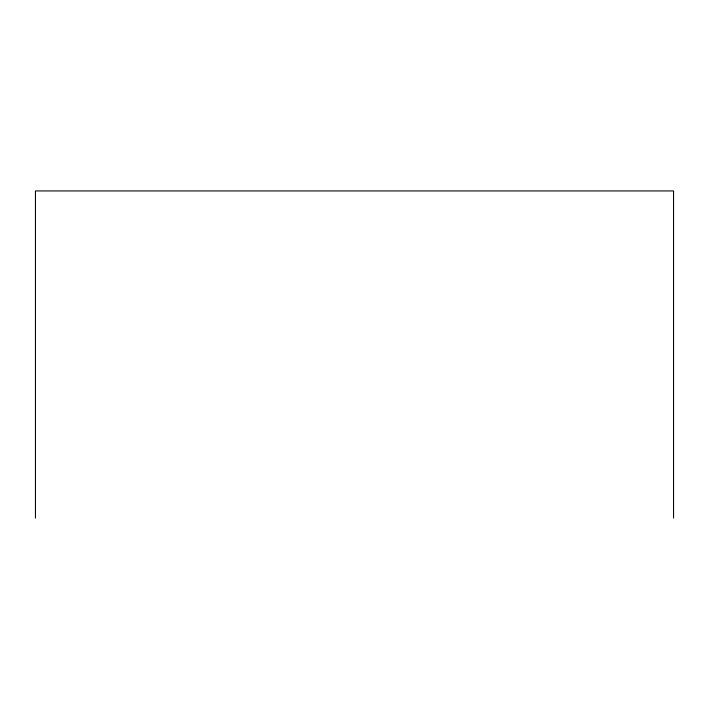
<?xml version="1.0" encoding="UTF-8"?>
<svg xmlns="http://www.w3.org/2000/svg" width="709" height="709" viewBox="0 0 709 709"><rect width="100%" height="100%" fill="white"/><g stroke="black" fill="none" stroke-linecap="round" stroke-linejoin="round"><path stroke-width="1.06" d="M673.55 518.066L673.55 190.934L35.45 190.934L35.45 518.066"/></g></svg>
